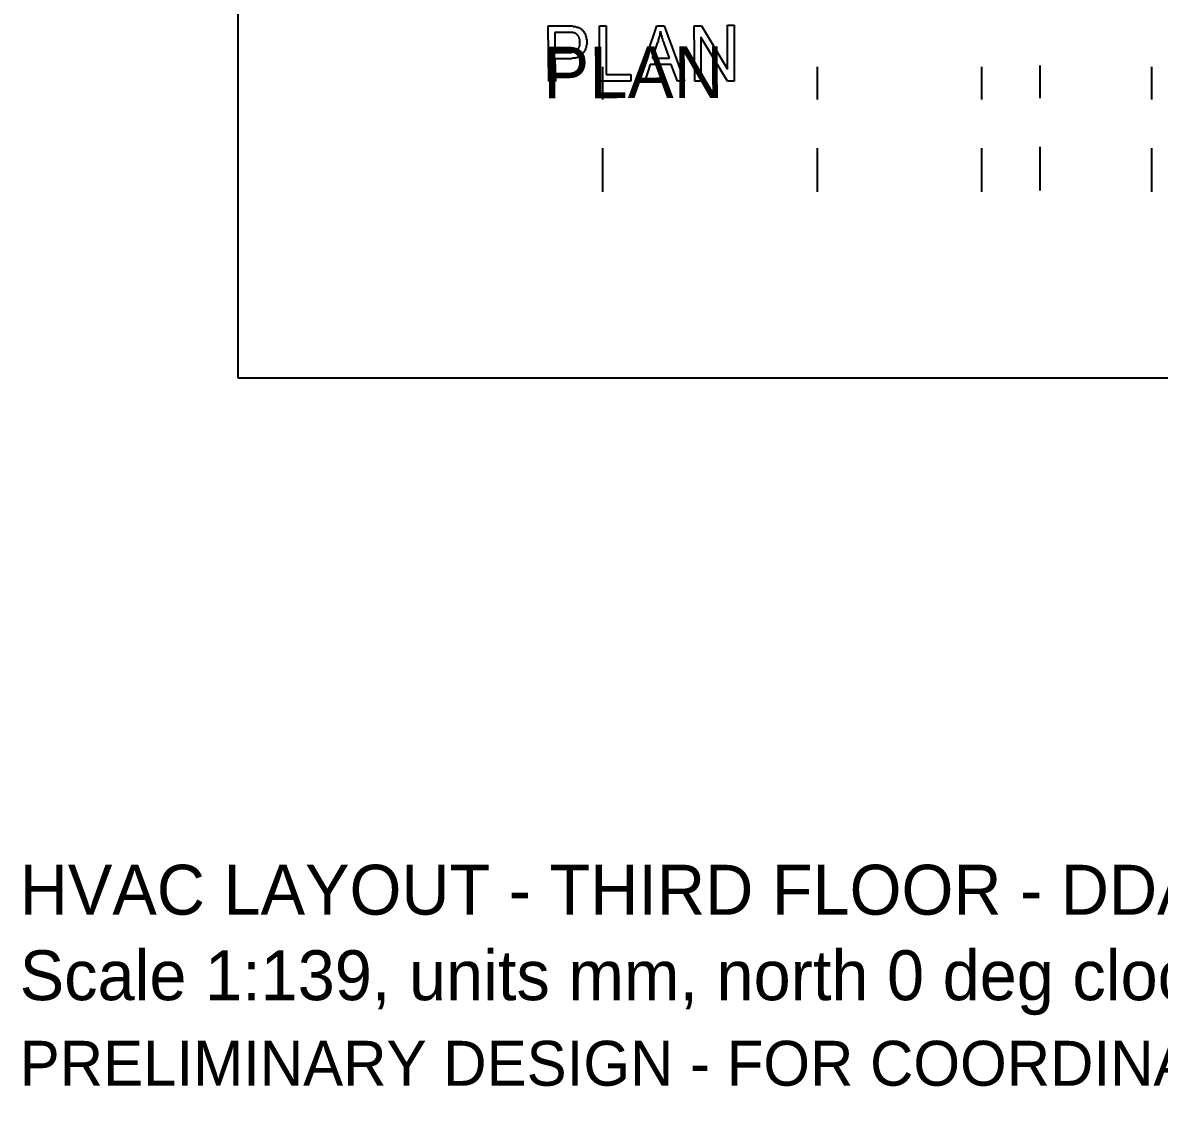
# Model space of a CAD drawing. Header units: millimetres. Extents: x 30 to 56197, y -4580 to 38782.
# Drawn here: x 30 to 11117, y -4580 to 5918 of the extents above; entities that cross this region are included whole.
import ezdxf

# ---------------------------------------------------------------- set-up
doc = ezdxf.new("R2010")
doc.units = ezdxf.units.MM
doc.layers.add('A-ARCH-REF', color=8, linetype='CONTINUOUS')
doc.layers.add('M-ANNO', color=7, linetype='CONTINUOUS')

msp = doc.modelspace()

# ---------------------------------------------------------------- linework, layer by layer
at = {"layer": 'A-ARCH-REF'}
for p, q in [((2132, 2452), (2132, 38782)), ((5163, 5347), (5157, 5888)), ((5157, 5888), (5345, 5888)), ((5345, 5888), (5351, 5888)), ((5351, 5888), (5363, 5888)), ((5363, 5888), (5368, 5888)), ((5368, 5888), (5374, 5888)), ((5374, 5888), (5380, 5888)), ((5380, 5888), (5392, 5888)), ((5392, 5888), (5398, 5882)), ((5398, 5882), (5404, 5882)), ((5404, 5882), (5410, 5882)), ((5410, 5882), (5416, 5882)), ((5416, 5882), (5427, 5882)), ((5427, 5882), (5433, 5876)), ((5657, 5347), (5657, 5888)), ((5657, 5888), (5722, 5888)), ((5722, 5888), (5722, 5412)), ((6033, 5347), (6216, 5888)), ((6216, 5888), (6286, 5888)), ((6286, 5888), (6486, 5347)), ((6587, 5347), (6581, 5888)), ((6581, 5888), (6651, 5888)), ((6651, 5888), (6904, 5465)), ((6904, 5465), (6904, 5894)), ((6904, 5894), (6969, 5894)), ((6969, 5894), (6969, 5347)), ((5351, 5824), (5221, 5824)), ((5221, 5824), (5221, 5629)), ((5357, 5824), (5351, 5824)), ((5368, 5824), (5357, 5824)), ((5374, 5824), (5368, 5824)), ((5380, 5824), (5374, 5824)), ((5386, 5824), (5380, 5824)), ((5392, 5824), (5386, 5824)), ((5398, 5818), (5392, 5824)), ((5404, 5818), (5398, 5818)), ((5410, 5818), (5404, 5818)), ((5416, 5818), (5410, 5818)), ((5421, 5812), (5416, 5818)), ((5427, 5812), (5421, 5812)), ((5433, 5806), (5427, 5812)), ((5433, 5876), (5439, 5876)), ((5439, 5800), (5433, 5806)), ((5439, 5876), (5445, 5876)), ((5445, 5794), (5439, 5800)), ((5445, 5876), (5451, 5871)), ((5451, 5788), (5445, 5794)), ((5451, 5871), (5457, 5871)), ((5451, 5782), (5451, 5788)), ((5457, 5776), (5451, 5782)), ((5457, 5871), (5463, 5865)), ((5457, 5771), (5457, 5776)), ((5457, 5765), (5457, 5771)), ((5463, 5865), (5469, 5865)), ((5469, 5865), (5474, 5859)), ((5474, 5859), (5480, 5859)), ((5480, 5859), (5480, 5853)), ((5480, 5853), (5486, 5847)), ((5486, 5847), (5492, 5841)), ((5492, 5841), (5498, 5835)), ((5498, 5835), (5504, 5835)), ((5504, 5835), (5504, 5829)), ((5504, 5829), (5510, 5818)), ((5510, 5818), (5516, 5812)), ((5516, 5812), (5516, 5806)), ((5516, 5806), (5521, 5800)), ((5521, 5800), (5521, 5794)), ((5521, 5794), (5527, 5782)), ((5527, 5782), (5527, 5776)), ((5527, 5776), (5527, 5771)), ((5527, 5771), (5527, 5765)), ((6239, 5776), (6233, 5765)), ((6245, 5794), (6239, 5788)), ((6239, 5788), (6239, 5782)), ((6239, 5782), (6239, 5776)), ((6251, 5824), (6245, 5818)), ((6245, 5818), (6245, 5812)), ((6245, 5812), (6245, 5806)), ((6245, 5806), (6245, 5794)), ((6251, 5829), (6251, 5835)), ((6251, 5835), (6251, 5824)), ((6251, 5824), (6251, 5829)), ((6257, 5818), (6251, 5824)), ((6257, 5812), (6257, 5818)), ((6257, 5806), (6257, 5812)), ((6263, 5794), (6257, 5806)), ((6263, 5788), (6263, 5794)), ((6263, 5782), (6263, 5788)), ((6269, 5776), (6263, 5782)), ((6269, 5771), (6269, 5776)), ((6275, 5759), (6269, 5771)), ((6904, 5347), (6645, 5776)), ((6645, 5776), (6645, 5347)), ((5439, 5653), (5445, 5659)), ((5445, 5665), (5451, 5671)), ((5445, 5659), (5445, 5665)), ((5451, 5671), (5457, 5676)), ((5463, 5759), (5457, 5765)), ((5457, 5682), (5463, 5688)), ((5457, 5676), (5457, 5682)), ((5463, 5753), (5463, 5759)), ((5463, 5747), (5463, 5753)), ((5463, 5735), (5463, 5747)), ((5463, 5729), (5463, 5735)), ((5463, 5718), (5463, 5729)), ((5463, 5712), (5463, 5718)), ((5463, 5706), (5463, 5712)), ((5463, 5694), (5463, 5706)), ((5463, 5688), (5463, 5694)), ((5521, 5659), (5516, 5653)), ((5527, 5676), (5521, 5671)), ((5521, 5671), (5521, 5665)), ((5521, 5665), (5521, 5659)), ((5527, 5765), (5533, 5753)), ((5533, 5706), (5527, 5700)), ((5527, 5700), (5527, 5694)), ((5527, 5694), (5527, 5688)), ((5527, 5688), (5527, 5676)), ((5533, 5753), (5533, 5747)), ((5533, 5747), (5533, 5741)), ((5533, 5741), (5533, 5735)), ((5533, 5735), (5533, 5729)), ((5533, 5729), (5533, 5723)), ((5533, 5723), (5533, 5718)), ((5533, 5718), (5533, 5706)), ((6222, 5729), (6169, 5571)), ((6228, 5729), (6222, 5729)), ((6233, 5753), (6228, 5747)), ((6228, 5747), (6228, 5735)), ((6228, 5735), (6228, 5729)), ((6233, 5765), (6233, 5759)), ((6233, 5759), (6233, 5753)), ((6275, 5753), (6275, 5759)), ((6275, 5747), (6275, 5753)), ((6281, 5735), (6275, 5747)), ((6281, 5729), (6281, 5735)), ((6286, 5718), (6281, 5729)), ((6339, 5571), (6286, 5718)), ((5221, 5629), (5351, 5629)), ((5351, 5565), (5221, 5565)), ((5221, 5565), (5227, 5347)), ((5351, 5629), (5357, 5629)), ((5363, 5565), (5351, 5565)), ((5357, 5629), (5368, 5629)), ((5368, 5565), (5363, 5565)), ((5368, 5629), (5374, 5629)), ((5380, 5565), (5368, 5565)), ((5374, 5629), (5380, 5629)), ((5380, 5629), (5392, 5635)), ((5386, 5565), (5380, 5565)), ((5392, 5571), (5386, 5565)), ((5392, 5635), (5398, 5635)), ((5398, 5571), (5392, 5571)), ((5398, 5635), (5404, 5635)), ((5410, 5571), (5398, 5571)), ((5404, 5635), (5410, 5635)), ((5410, 5635), (5416, 5641)), ((5416, 5571), (5410, 5571)), ((5416, 5641), (5421, 5641)), ((5421, 5571), (5416, 5571)), ((5421, 5641), (5427, 5647)), ((5427, 5576), (5421, 5571)), ((5427, 5647), (5433, 5647)), ((5433, 5576), (5427, 5576)), ((5433, 5647), (5433, 5653)), ((5433, 5653), (5439, 5653)), ((5439, 5576), (5433, 5576)), ((5445, 5582), (5439, 5576)), ((5451, 5582), (5445, 5582)), ((5457, 5588), (5451, 5582)), ((5463, 5588), (5457, 5588)), ((5469, 5594), (5463, 5588)), ((5474, 5594), (5469, 5594)), ((5480, 5600), (5474, 5600)), ((5474, 5600), (5474, 5594)), ((5486, 5606), (5480, 5600)), ((5492, 5612), (5486, 5612)), ((5486, 5612), (5486, 5606)), ((5498, 5623), (5492, 5618)), ((5492, 5618), (5492, 5612)), ((5504, 5629), (5498, 5623)), ((5510, 5641), (5504, 5635)), ((5504, 5635), (5504, 5629)), ((5516, 5647), (5510, 5641)), ((5516, 5653), (5516, 5647)), ((6169, 5571), (6339, 5571)), ((5686, 5488), (5686, 5170)), ((6151, 5512), (6098, 5347)), ((6357, 5512), (6151, 5512)), ((6416, 5347), (6357, 5512)), ((7781, 5488), (7781, 5170)), ((9382, 5488), (9382, 5170)), ((9952, 5500), (9952, 5182)), ((11041, 5488), (11041, 5170)), ((5227, 5347), (5163, 5347)), ((5963, 5347), (5657, 5347)), ((5722, 5412), (5963, 5412)), ((5963, 5412), (5963, 5347)), ((6098, 5347), (6033, 5347)), ((6486, 5347), (6416, 5347)), ((6645, 5347), (6587, 5347)), ((6969, 5347), (6904, 5347)), ((5686, 4694), (5686, 4270)), ((7781, 4694), (7781, 4270)), ((9382, 4694), (9382, 4270)), ((9952, 4706), (9952, 4282)), ((11041, 4694), (11041, 4270)), ((56197, 2452), (2132, 2452))]:
    msp.add_line(p, q, dxfattribs=at)

# ---------------------------------------------------------------- texts
msp.add_text('PLAN', height=503.3, rotation=0.1702, dxfattribs=at).set_placement((5108, 5180))
at = {"layer": 'M-ANNO'}
for s, p in [('HVAC LAYOUT - THIRD FLOOR - DDA MIG Housing Scheme 182A (test run under KSA codes)', (0, -2780)), ('Scale 1:139, units mm, north 0 deg clockwise from sheet-up', (0, -3614))]:
    msp.add_text(s, height=486.5, dxfattribs=at).set_placement(p)
at = {"layer": 'M-ANNO', "color": 1}
msp.add_text('PRELIMINARY DESIGN - FOR COORDINATION ONLY. To be checked and stamped by a qualified HVAC engineer before construction.', height=437.85, dxfattribs=at).set_placement((0, -4448))

doc.saveas('drawing.dxf')
